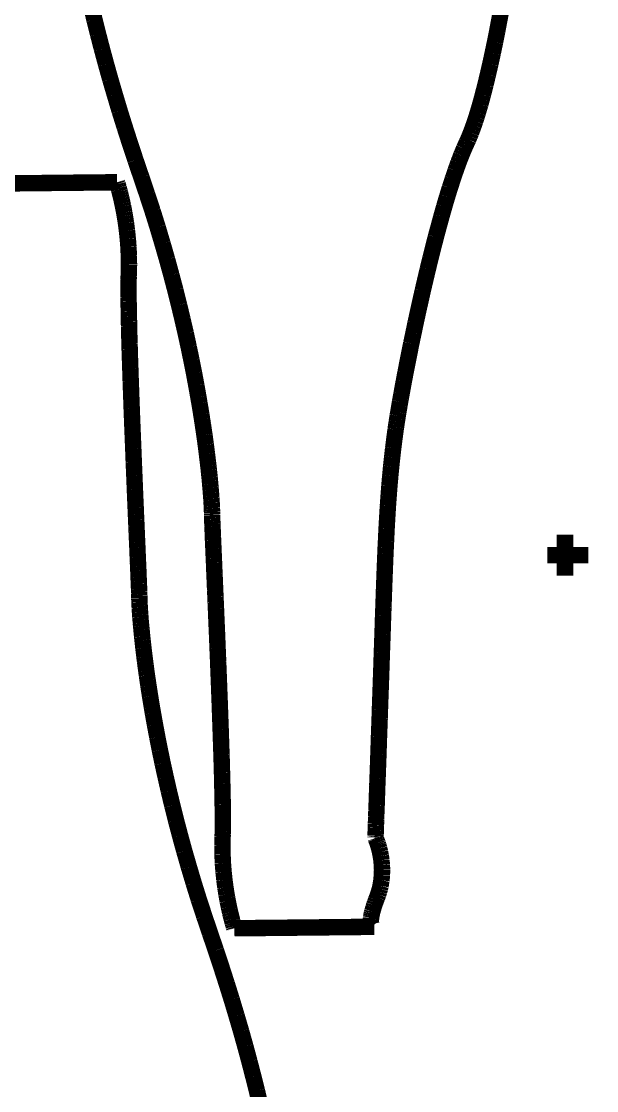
# Model space of a CAD drawing. Extents: x 0 to 49.7, y 1.1 to 69.1.
# Drawn here: x 37.46 to 49.65, y 23.75 to 46.38 of the extents above; entities that cross this region are included whole.
import ezdxf

# ---------------------------------------------------------------- set-up
doc = ezdxf.new("R2010")
doc.units = 0
doc.layers.get('0').update_dxf_attribs({"linetype": 'CONTINUOUS'})

msp = doc.modelspace()

# ---------------------------------------------------------------- linework, layer by layer
at = {"color": 24, "const_width": 0.348}
for points in [[(38.941, 46.716), (39.012, 46.416)], [(47.545, 46.175), (47.635, 46.65)], [(39.012, 46.416), (39.089, 46.109)], [(39.089, 46.109), (39.17, 45.797)], [(47.498, 45.939), (47.545, 46.175)], [(39.17, 45.797), (39.256, 45.478)], [(47.449, 45.706), (47.498, 45.939)], [(47.399, 45.477), (47.449, 45.706)], [(39.256, 45.478), (39.347, 45.154)], [(47.347, 45.253), (47.399, 45.477)], [(39.347, 45.154), (39.444, 44.824)], [(47.295, 45.037), (47.347, 45.253)], [(47.241, 44.828), (47.295, 45.037)], [(39.444, 44.824), (39.545, 44.487)], [(47.187, 44.628), (47.214, 44.727)], [(47.214, 44.727), (47.241, 44.828)], [(39.545, 44.487), (39.652, 44.145)], [(47.103, 44.35), (47.131, 44.44)], [(47.131, 44.44), (47.159, 44.533)], [(47.159, 44.533), (47.187, 44.628)], [(47.046, 44.18), (47.075, 44.263)], [(47.075, 44.263), (47.103, 44.35)], [(39.652, 44.145), (39.764, 43.797)], [(46.96, 43.952), (46.989, 44.024)], [(46.989, 44.024), (47.017, 44.1)], [(47.017, 44.1), (47.046, 44.18)], [(39.764, 43.797), (39.881, 43.443)], [(46.842, 43.688), (46.872, 43.755)], [(46.872, 43.755), (46.901, 43.819)], [(46.901, 43.819), (46.931, 43.883)], [(46.931, 43.883), (46.96, 43.952)], [(46.753, 43.468), (46.783, 43.545)], [(46.783, 43.545), (46.813, 43.618)], [(46.813, 43.618), (46.842, 43.688)], [(39.881, 43.443), (40.004, 43.083)], [(46.663, 43.222), (46.693, 43.306)], [(46.693, 43.306), (46.723, 43.389)], [(46.723, 43.389), (46.753, 43.468)], [(40.004, 43.083), (40.126, 42.723)], [(46.603, 43.044), (46.663, 43.222)], [(39.488, 42.975), (36.527, 42.944)], [(39.489, 42.972), (39.488, 42.975)], [(39.491, 42.965), (39.489, 42.972)], [(39.495, 42.952), (39.491, 42.965)], [(39.501, 42.935), (39.495, 42.952)], [(39.507, 42.913), (39.501, 42.935)], [(39.515, 42.886), (39.507, 42.913)], [(39.524, 42.855), (39.515, 42.886)], [(39.533, 42.82), (39.524, 42.855)], [(46.482, 42.663), (46.542, 42.858)], [(46.542, 42.858), (46.603, 43.044)], [(39.544, 42.781), (39.533, 42.82)], [(39.555, 42.738), (39.544, 42.781)], [(39.567, 42.69), (39.555, 42.738)], [(39.579, 42.639), (39.567, 42.69)], [(39.591, 42.585), (39.579, 42.639)], [(40.126, 42.723), (40.242, 42.368)], [(46.422, 42.46), (46.482, 42.663)], [(39.604, 42.526), (39.591, 42.585)], [(39.617, 42.465), (39.604, 42.526)], [(39.63, 42.4), (39.617, 42.465)], [(39.643, 42.332), (39.63, 42.4)], [(46.363, 42.251), (46.422, 42.46)], [(39.655, 42.262), (39.643, 42.332)], [(39.667, 42.188), (39.655, 42.262)], [(39.679, 42.112), (39.667, 42.188)], [(40.242, 42.368), (40.351, 42.02)], [(46.304, 42.036), (46.363, 42.251)], [(39.7, 41.951), (39.679, 42.112)], [(39.718, 41.781), (39.7, 41.951)], [(40.351, 42.02), (40.453, 41.677)], [(46.245, 41.817), (46.304, 42.036)], [(39.732, 41.603), (39.718, 41.781)], [(46.188, 41.594), (46.245, 41.817)], [(39.74, 41.418), (39.732, 41.603)], [(40.453, 41.677), (40.55, 41.342)], [(46.131, 41.367), (46.188, 41.594)], [(39.743, 41.227), (39.74, 41.418)], [(40.55, 41.342), (40.64, 41.013)], [(46.075, 41.139), (46.131, 41.367)], [(39.737, 40.978), (39.738, 41.03)], [(39.738, 41.03), (39.743, 41.227)], [(45.967, 40.681), (46.075, 41.139)], [(39.734, 40.853), (39.735, 40.918)], [(39.734, 40.782), (39.734, 40.853)], [(39.735, 40.918), (39.737, 40.978)], [(40.64, 41.013), (40.725, 40.692)], [(39.734, 40.706), (39.734, 40.782)], [(39.734, 40.624), (39.734, 40.706)], [(39.734, 40.537), (39.734, 40.624)], [(40.725, 40.692), (40.804, 40.378)], [(45.865, 40.225), (45.967, 40.681)], [(39.735, 40.445), (39.734, 40.537)], [(39.737, 40.348), (39.735, 40.445)], [(39.738, 40.247), (39.737, 40.348)], [(40.804, 40.378), (40.877, 40.072)], [(39.74, 40.141), (39.738, 40.247)], [(39.743, 40.032), (39.74, 40.141)], [(45.816, 40.001), (45.865, 40.225)], [(39.745, 39.918), (39.743, 40.032)], [(39.748, 39.801), (39.745, 39.918)], [(40.877, 40.072), (40.946, 39.774)], [(45.77, 39.78), (45.816, 40.001)], [(39.751, 39.681), (39.748, 39.801)], [(39.755, 39.557), (39.751, 39.681)], [(40.946, 39.774), (41.009, 39.485)], [(45.724, 39.564), (45.77, 39.78)], [(39.758, 39.431), (39.755, 39.557)], [(41.009, 39.485), (41.067, 39.205)], [(45.682, 39.353), (45.724, 39.564)], [(39.762, 39.302), (39.758, 39.431)], [(39.771, 39.036), (39.762, 39.302)], [(45.641, 39.148), (45.682, 39.353)], [(39.78, 38.762), (39.771, 39.036)], [(41.067, 39.205), (41.121, 38.934)], [(45.602, 38.95), (45.641, 39.148)], [(39.79, 38.481), (39.78, 38.762)], [(41.121, 38.934), (41.17, 38.672)], [(45.533, 38.581), (45.566, 38.761)], [(45.566, 38.761), (45.602, 38.95)], [(41.17, 38.672), (41.215, 38.42)], [(45.517, 38.494), (45.533, 38.581)], [(39.8, 38.195), (39.79, 38.481)], [(41.215, 38.42), (41.236, 38.298)], [(45.474, 38.25), (45.487, 38.329)], [(45.487, 38.329), (45.502, 38.41)], [(45.502, 38.41), (45.517, 38.494)], [(39.811, 37.907), (39.8, 38.195)], [(41.236, 38.298), (41.256, 38.179)], [(41.256, 38.179), (41.275, 38.062)], [(45.437, 38.033), (45.449, 38.103)], [(45.449, 38.103), (45.461, 38.175)], [(45.461, 38.175), (45.474, 38.25)], [(39.834, 37.328), (39.811, 37.907)], [(41.275, 38.062), (41.293, 37.948)], [(41.293, 37.948), (41.31, 37.836)], [(45.408, 37.846), (45.417, 37.905)], [(45.417, 37.905), (45.427, 37.968)], [(45.427, 37.968), (45.437, 38.033)], [(41.31, 37.836), (41.326, 37.728)], [(41.326, 37.728), (41.342, 37.622)], [(45.366, 37.542), (45.392, 37.739)], [(45.392, 37.739), (45.4, 37.791)], [(45.4, 37.791), (45.408, 37.846)], [(41.342, 37.622), (41.356, 37.519)], [(41.356, 37.519), (41.37, 37.418)], [(41.37, 37.418), (41.382, 37.321)], [(45.341, 37.347), (45.366, 37.542)], [(39.845, 37.041), (39.834, 37.328)], [(41.382, 37.321), (41.394, 37.226)], [(41.394, 37.226), (41.405, 37.135)], [(45.319, 37.153), (45.341, 37.347)], [(39.857, 36.758), (39.845, 37.041)], [(41.405, 37.135), (41.416, 37.046)], [(41.416, 37.046), (41.426, 36.961)], [(41.426, 36.961), (41.435, 36.879)], [(45.279, 36.758), (45.298, 36.957)], [(45.298, 36.957), (45.319, 37.153)], [(39.868, 36.481), (39.857, 36.758)], [(41.435, 36.879), (41.443, 36.8)], [(41.443, 36.8), (41.451, 36.724)], [(41.451, 36.724), (41.458, 36.651)], [(45.261, 36.553), (45.279, 36.758)], [(41.458, 36.651), (41.464, 36.581)], [(41.464, 36.581), (41.47, 36.515)], [(41.47, 36.515), (41.475, 36.452)], [(45.245, 36.341), (45.261, 36.553)], [(39.879, 36.211), (39.868, 36.481)], [(41.475, 36.452), (41.48, 36.393)], [(41.48, 36.393), (41.484, 36.337)], [(41.484, 36.337), (41.488, 36.284)], [(41.488, 36.284), (41.491, 36.235)], [(45.237, 36.232), (45.245, 36.341)], [(39.885, 36.079), (39.879, 36.211)], [(39.89, 35.95), (39.885, 36.079)], [(41.491, 36.235), (41.494, 36.19)], [(41.494, 36.19), (41.496, 36.148)], [(41.496, 36.148), (41.498, 36.109)], [(41.498, 36.109), (41.5, 36.075)], [(41.5, 36.075), (41.501, 36.044)], [(41.501, 36.044), (41.502, 36.017)], [(45.222, 36.005), (45.229, 36.12)], [(45.229, 36.12), (45.237, 36.232)], [(39.896, 35.824), (39.89, 35.95)], [(39.901, 35.701), (39.896, 35.824)], [(41.502, 36.017), (41.503, 35.993)], [(41.503, 35.993), (41.503, 35.974)], [(41.503, 35.974), (41.503, 35.958)], [(41.503, 35.958), (41.504, 35.94)], [(41.504, 35.94), (41.504, 35.915)], [(41.504, 35.915), (41.505, 35.883)], [(41.505, 35.883), (41.506, 35.844)], [(41.506, 35.844), (41.508, 35.799)], [(45.208, 35.767), (45.215, 35.888)], [(45.215, 35.888), (45.222, 36.005)], [(39.906, 35.581), (39.901, 35.701)], [(41.508, 35.799), (41.51, 35.746)], [(41.51, 35.746), (41.512, 35.688)], [(41.512, 35.688), (41.515, 35.623)], [(41.515, 35.623), (41.518, 35.553)], [(45.195, 35.514), (45.201, 35.642)], [(45.201, 35.642), (45.208, 35.767)], [(39.911, 35.464), (39.906, 35.581)], [(39.916, 35.351), (39.911, 35.464)], [(41.518, 35.553), (41.521, 35.477)], [(41.521, 35.477), (41.524, 35.396)], [(41.524, 35.396), (41.528, 35.309)], [(45.182, 35.246), (45.189, 35.383)], [(45.189, 35.383), (45.195, 35.514)], [(48.981, 34.644), (48.981, 35.513)], [(39.921, 35.242), (39.916, 35.351)], [(39.925, 35.137), (39.921, 35.242)], [(41.528, 35.309), (41.532, 35.217)], [(41.532, 35.217), (41.536, 35.121)], [(45.176, 35.106), (45.182, 35.246)], [(39.929, 35.036), (39.925, 35.137)], [(39.933, 34.94), (39.929, 35.036)], [(39.937, 34.849), (39.933, 34.94)], [(41.536, 35.121), (41.54, 35.02)], [(41.54, 35.02), (41.545, 34.915)], [(41.545, 34.915), (41.549, 34.806)], [(45.164, 34.811), (45.17, 34.961)], [(45.17, 34.961), (45.176, 35.106)], [(48.608, 35.079), (49.477, 35.079)], [(39.941, 34.762), (39.937, 34.849)], [(39.944, 34.681), (39.941, 34.762)], [(41.549, 34.806), (41.554, 34.693)], [(41.554, 34.693), (41.559, 34.577)], [(45.158, 34.655), (45.164, 34.811)], [(39.947, 34.605), (39.944, 34.681)], [(39.95, 34.534), (39.947, 34.605)], [(39.953, 34.47), (39.95, 34.534)], [(39.955, 34.411), (39.953, 34.47)], [(41.559, 34.577), (41.564, 34.457)], [(45.146, 34.328), (45.152, 34.495)], [(45.152, 34.495), (45.158, 34.655)], [(39.957, 34.359), (39.955, 34.411)], [(39.959, 34.313), (39.957, 34.359)], [(39.96, 34.274), (39.959, 34.313)], [(39.961, 34.242), (39.96, 34.274)], [(39.962, 34.217), (39.961, 34.242)], [(41.564, 34.457), (41.569, 34.333)], [(41.569, 34.333), (41.575, 34.207)], [(45.14, 34.156), (45.146, 34.328)], [(39.962, 34.2), (39.962, 34.217)], [(39.962, 34.184), (39.962, 34.2)], [(39.962, 34.164), (39.962, 34.184)], [(39.963, 34.141), (39.962, 34.164)], [(39.964, 34.114), (39.963, 34.141)], [(39.965, 34.083), (39.964, 34.114)], [(39.967, 34.048), (39.965, 34.083)], [(39.969, 34.01), (39.967, 34.048)], [(39.971, 33.968), (39.969, 34.01)], [(41.575, 34.207), (41.58, 34.078)], [(41.58, 34.078), (41.586, 33.947)], [(45.134, 33.978), (45.14, 34.156)], [(39.974, 33.922), (39.971, 33.968)], [(39.977, 33.873), (39.974, 33.922)], [(39.981, 33.821), (39.977, 33.873)], [(39.985, 33.765), (39.981, 33.821)], [(41.586, 33.947), (41.597, 33.677)], [(45.121, 33.604), (45.127, 33.794)], [(45.127, 33.794), (45.134, 33.978)], [(39.99, 33.705), (39.985, 33.765)], [(39.995, 33.642), (39.99, 33.705)], [(40.001, 33.576), (39.995, 33.642)], [(40.008, 33.507), (40.001, 33.576)], [(41.597, 33.677), (41.609, 33.4)], [(45.115, 33.411), (45.121, 33.604)], [(40.015, 33.434), (40.008, 33.507)], [(40.022, 33.358), (40.015, 33.434)], [(40.031, 33.279), (40.022, 33.358)], [(41.609, 33.4), (41.62, 33.117)], [(45.108, 33.215), (45.115, 33.411)], [(40.04, 33.196), (40.031, 33.279)], [(40.049, 33.111), (40.04, 33.196)], [(40.06, 33.023), (40.049, 33.111)], [(41.62, 33.117), (41.632, 32.83)], [(45.101, 33.017), (45.108, 33.215)], [(40.071, 32.931), (40.06, 33.023)], [(40.083, 32.837), (40.071, 32.931)], [(45.088, 32.617), (45.101, 33.017)], [(40.096, 32.739), (40.083, 32.837)], [(40.109, 32.639), (40.096, 32.739)], [(41.632, 32.83), (41.654, 32.251)], [(40.123, 32.536), (40.109, 32.639)], [(40.139, 32.43), (40.123, 32.536)], [(40.155, 32.321), (40.139, 32.43)], [(45.074, 32.215), (45.088, 32.617)], [(40.172, 32.21), (40.155, 32.321)], [(40.19, 32.095), (40.172, 32.21)], [(41.654, 32.251), (41.665, 31.962)], [(45.06, 31.817), (45.074, 32.215)], [(40.209, 31.979), (40.19, 32.095)], [(40.229, 31.859), (40.209, 31.979)], [(40.25, 31.737), (40.229, 31.859)], [(41.665, 31.962), (41.675, 31.677)], [(45.054, 31.621), (45.06, 31.817)], [(40.295, 31.485), (40.25, 31.737)], [(41.675, 31.677), (41.685, 31.396)], [(45.047, 31.428), (45.054, 31.621)], [(40.344, 31.224), (40.295, 31.485)], [(41.685, 31.396), (41.694, 31.122)], [(45.04, 31.238), (45.047, 31.428)], [(40.398, 30.953), (40.344, 31.224)], [(41.694, 31.122), (41.703, 30.856)], [(45.034, 31.052), (45.04, 31.238)], [(40.456, 30.673), (40.398, 30.953)], [(41.703, 30.856), (41.707, 30.727)], [(45.022, 30.695), (45.028, 30.871)], [(45.028, 30.871), (45.034, 31.052)], [(40.52, 30.383), (40.456, 30.673)], [(41.707, 30.727), (41.71, 30.6)], [(45.016, 30.525), (45.022, 30.695)], [(41.71, 30.6), (41.714, 30.477)], [(41.714, 30.477), (41.717, 30.356)], [(45.01, 30.361), (45.016, 30.525)], [(40.588, 30.086), (40.52, 30.383)], [(41.717, 30.356), (41.72, 30.239)], [(41.72, 30.239), (41.722, 30.126)], [(44.999, 30.056), (45.004, 30.205)], [(45.004, 30.205), (45.01, 30.361)], [(40.661, 29.78), (40.588, 30.086)], [(41.722, 30.126), (41.725, 30.016)], [(41.725, 30.016), (41.727, 29.911)], [(44.994, 29.915), (44.999, 30.056)], [(40.74, 29.466), (40.661, 29.78)], [(41.727, 29.911), (41.728, 29.81)], [(41.728, 29.81), (41.73, 29.713)], [(41.73, 29.713), (41.731, 29.621)], [(44.985, 29.662), (44.99, 29.784)], [(44.99, 29.784), (44.994, 29.915)], [(41.731, 29.621), (41.731, 29.534)], [(41.731, 29.534), (41.732, 29.452)], [(44.978, 29.449), (44.98, 29.498)], [(44.98, 29.498), (44.981, 29.55)], [(44.981, 29.55), (44.983, 29.604)], [(44.983, 29.604), (44.985, 29.662)], [(40.825, 29.145), (40.74, 29.466)], [(41.731, 29.304), (41.73, 29.239)], [(41.731, 29.375), (41.731, 29.304)], [(41.732, 29.452), (41.731, 29.375)], [(44.971, 29.248), (44.972, 29.282)], [(44.972, 29.282), (44.973, 29.319)], [(44.973, 29.319), (44.975, 29.359)], [(44.975, 29.359), (44.976, 29.403)], [(44.976, 29.403), (44.978, 29.449)], [(40.915, 28.816), (40.825, 29.145)], [(41.727, 29.127), (41.722, 28.931)], [(41.729, 29.18), (41.727, 29.127)], [(41.73, 29.239), (41.729, 29.18)], [(44.966, 29.115), (44.967, 29.128)], [(44.966, 29.105), (44.966, 29.115)], [(44.965, 29.1), (44.966, 29.105)], [(44.965, 29.098), (44.965, 29.1)], [(44.966, 29.096), (44.965, 29.098)], [(44.969, 29.091), (44.966, 29.096)], [(44.967, 29.145), (44.968, 29.166)], [(44.967, 29.128), (44.967, 29.145)], [(44.968, 29.166), (44.969, 29.19)], [(44.969, 29.19), (44.97, 29.217)], [(44.972, 29.082), (44.969, 29.091)], [(44.97, 29.217), (44.971, 29.248)], [(44.977, 29.07), (44.972, 29.082)], [(44.983, 29.055), (44.977, 29.07)], [(44.99, 29.037), (44.983, 29.055)], [(44.998, 29.016), (44.99, 29.037)], [(41.012, 28.48), (40.915, 28.816)], [(41.722, 28.931), (41.725, 28.739)], [(45.007, 28.992), (44.998, 29.016)], [(45.016, 28.966), (45.007, 28.992)], [(45.025, 28.937), (45.016, 28.966)], [(45.044, 28.871), (45.025, 28.937)], [(45.062, 28.796), (45.044, 28.871)], [(41.725, 28.739), (41.733, 28.554)], [(45.078, 28.712), (45.062, 28.796)], [(45.092, 28.621), (45.078, 28.712)], [(45.101, 28.522), (45.092, 28.621)], [(41.114, 28.138), (41.012, 28.48)], [(41.733, 28.554), (41.747, 28.376)], [(41.747, 28.376), (41.765, 28.206)], [(45.105, 28.418), (45.101, 28.522)], [(45.102, 28.309), (45.105, 28.418)], [(41.223, 27.789), (41.114, 28.138)], [(41.765, 28.206), (41.786, 28.046)], [(45.072, 28.078), (45.091, 28.195)], [(45.091, 28.195), (45.102, 28.309)], [(41.786, 28.046), (41.798, 27.97)], [(41.798, 27.97), (41.81, 27.896)], [(41.81, 27.896), (41.823, 27.825)], [(45, 27.837), (45.022, 27.898)], [(45.022, 27.898), (45.041, 27.958)], [(45.041, 27.958), (45.058, 28.018)], [(45.058, 28.018), (45.072, 28.078)], [(41.339, 27.435), (41.223, 27.789)], [(41.823, 27.825), (41.835, 27.757)], [(41.835, 27.757), (41.848, 27.693)], [(41.848, 27.693), (41.861, 27.631)], [(44.924, 27.622), (44.939, 27.67)], [(44.939, 27.67), (44.957, 27.722)], [(44.957, 27.722), (44.977, 27.777)], [(44.977, 27.777), (45, 27.837)], [(41.861, 27.631), (41.874, 27.573)], [(41.874, 27.573), (41.886, 27.518)], [(41.886, 27.518), (41.898, 27.467)], [(41.898, 27.467), (41.91, 27.42)], [(44.877, 27.432), (44.883, 27.464)], [(44.883, 27.464), (44.89, 27.499)], [(44.89, 27.499), (44.899, 27.537)], [(44.899, 27.537), (44.911, 27.578)], [(44.911, 27.578), (44.924, 27.622)], [(41.461, 27.074), (41.339, 27.435)], [(41.91, 27.42), (41.921, 27.377)], [(41.921, 27.377), (41.932, 27.337)], [(41.932, 27.337), (41.941, 27.302)], [(41.941, 27.302), (41.95, 27.271)], [(41.95, 27.271), (41.958, 27.245)], [(41.958, 27.245), (41.964, 27.223)], [(41.964, 27.223), (41.97, 27.205)], [(44.868, 27.353), (44.87, 27.376)], [(44.869, 27.312), (44.868, 27.353)], [(44.873, 27.28), (44.869, 27.312)], [(44.87, 27.376), (44.872, 27.403)], [(44.872, 27.403), (44.877, 27.432)], [(44.881, 27.256), (44.873, 27.28)], [(44.891, 27.238), (44.881, 27.256)], [(44.901, 27.226), (44.891, 27.238)], [(44.912, 27.219), (44.901, 27.226)], [(44.922, 27.215), (44.912, 27.219)], [(41.584, 26.714), (41.461, 27.074)], [(41.97, 27.205), (41.974, 27.193)], [(41.974, 27.193), (41.976, 27.185)], [(41.976, 27.185), (41.977, 27.182)], [(41.977, 27.182), (44.938, 27.213)], [(44.931, 27.213), (44.922, 27.215)], [(44.936, 27.213), (44.931, 27.213)], [(44.938, 27.213), (44.936, 27.213)], [(41.701, 26.36), (41.584, 26.714)], [(41.813, 26.012), (41.701, 26.36)], [(41.92, 25.67), (41.813, 26.012)], [(42.021, 25.334), (41.92, 25.67)], [(42.118, 25.004), (42.021, 25.334)], [(42.209, 24.679), (42.118, 25.004)], [(42.295, 24.361), (42.209, 24.679)], [(42.376, 24.048), (42.295, 24.361)], [(42.453, 23.742), (42.376, 24.048)], [(42.524, 23.441), (42.453, 23.742)]]:
    msp.add_lwpolyline(points, dxfattribs=at)

doc.saveas('drawing.dxf')
